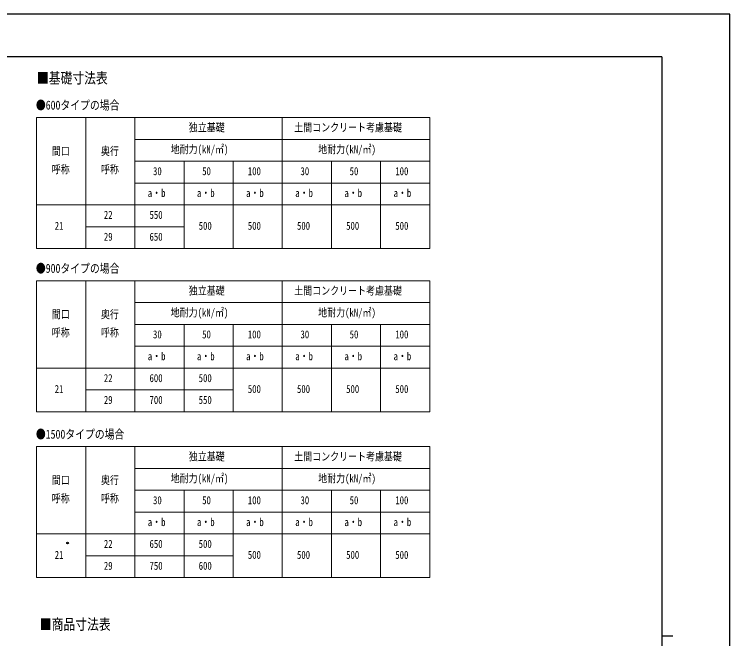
# Model space of a CAD drawing. Units: millimetres, scale not verified. Extents: x -8410 to 8410, y -5940 to 5940.
# Drawn here: x 1861 to 8410, y 224 to 5940 of the extents above; entities that cross this region are included whole.
import ezdxf
from ezdxf.enums import TextEntityAlignment as Align

# ---------------------------------------------------------------- set-up
doc = ezdxf.new("R2010")
doc.units = ezdxf.units.MM
doc.header["$LTSCALE"] = 30
doc.header["$PDMODE"] = 32
doc.header["$PDSIZE"] = 15
doc.layers.add('0-1_TABLE1', color=7, linetype='Continuous', lineweight=18)
for name, color, linetype in [('0-2_USER1', 3, 'Continuous'), ('0-5_YKK_A1', 4, 'Continuous'), ('0-7_YKK_ZWAK', 7, 'Continuous')]:
    doc.layers.add(name, color=color, linetype=linetype)
doc.styles.add('ＭＳ ゴシック', font='')
doc.styles.get('ＭＳ ゴシック').set_extended_font_data('MS Gothic')

msp = doc.modelspace()

# ---------------------------------------------------------------- linework, layer by layer
at = {"layer": '0-1_TABLE1'}
for p, q in [((2064.44, 4995.42), (5664.44, 4995.42)), ((2064.44, 4995.42), (2064.44, 3795.42)), ((2514.44, 4995.42), (2514.44, 3795.42)), ((2964.44, 4995.42), (2964.44, 3795.42)), ((4314.44, 4995.42), (4314.44, 3795.42)), ((2964.44, 4795.42), (5664.44, 4795.42)), ((2964.44, 4595.42), (5664.44, 4595.42)), ((3414.44, 4595.42), (3414.44, 3795.42)), ((3864.44, 4595.42), (3864.44, 3795.42)), ((4764.44, 4595.42), (4764.44, 3795.42)), ((5214.44, 4595.42), (5214.44, 3795.42)), ((2964.44, 4395.42), (5664.44, 4395.42)), ((2064.44, 4195.42), (5664.44, 4195.42)), ((2514.44, 3995.42), (3414.44, 3995.42)), ((2064.44, 3501.46), (5664.44, 3501.46)), ((2064.44, 3501.46), (2064.44, 2301.46)), ((2514.44, 3501.46), (2514.44, 2301.46)), ((2964.44, 3501.46), (2964.44, 2301.46)), ((4314.44, 3501.46), (4314.44, 2301.46)), ((2964.44, 3301.46), (5664.44, 3301.46)), ((2964.44, 3101.46), (5664.44, 3101.46)), ((3864.44, 3101.46), (3864.44, 2301.46)), ((4764.44, 3101.46), (4764.44, 2301.46)), ((5214.44, 3101.46), (5214.44, 2301.46)), ((2964.44, 2901.46), (5664.44, 2901.46)), ((2064.44, 2701.46), (5664.44, 2701.46)), ((2514.44, 2501.46), (3864.44, 2501.46)), ((2064.44, 1983.29), (5664.44, 1983.29)), ((2064.44, 1983.29), (2064.44, 783.29)), ((2514.44, 1983.29), (2514.44, 783.29)), ((4314.44, 1983.29), (4314.44, 783.29)), ((2964.44, 1783.29), (5664.44, 1783.29)), ((2964.44, 1583.29), (5664.44, 1583.29)), ((3414.44, 1583.29), (3414.44, 783.29)), ((3864.44, 1583.29), (3864.44, 783.29)), ((4764.44, 1583.29), (4764.44, 783.29)), ((5214.44, 1583.29), (5214.44, 783.29)), ((2964.44, 1383.29), (5664.44, 1383.29)), ((2064.44, 1183.29), (5664.44, 1183.29)), ((2514.44, 983.29), (3864.44, 983.29))]:
    msp.add_line(p, q, dxfattribs=at)
for points in [[(5664.44, 4995.42), (5664.44, 4595.42), (5664.44, 3795.42)], [(2064.44, 3795.42), (2514.44, 3795.42), (4314.44, 3795.42), (5664.44, 3795.42)], [(5664.44, 3501.46), (5664.44, 3101.46), (5664.44, 2301.46)], [(3414.44, 3101.46), (3414.44, 2501.46), (3414.44, 2301.46)], [(2064.44, 2301.46), (2514.44, 2301.46), (4314.44, 2301.46), (5664.44, 2301.46)], [(2964.44, 1983.29), (2964.44, 983.29), (2964.44, 783.29)], [(5664.44, 1983.29), (5664.44, 1583.29), (5664.44, 783.29)], [(2064.44, 783.29), (2514.44, 783.29), (4314.44, 783.29), (5664.44, 783.29)]]:
    msp.add_lwpolyline(points, dxfattribs=at)
at = {"layer": '0-5_YKK_A1'}
msp.add_point((2348.47, 1100.01), dxfattribs=at)
at = {"layer": '0-7_YKK_ZWAK'}
for p, q in [((7790.04, 5550), (-7809.96, 5550)), ((7790.04, 5550), (7790.04, -5050)), ((7790.04, 250), (7890.04, 250))]:
    msp.add_line(p, q, dxfattribs=at)
msp.add_lwpolyline([(-8410, -5940), (8410, -5940), (8410, 5940), (-8410, 5940)], close=True, dxfattribs=at)

# ---------------------------------------------------------------- texts
at = {"layer": '0-1_TABLE1', "style": 'ＭＳ ゴシック', "width": 0.8}
for s, p in [('独立基礎', (3458.11, 4845.42)), ('土間コンクリート考慮基礎', (4424.11, 4845.42)), ('間口', (2204.11, 4628.76)), ('奥行', (2654.11, 4628.76)), ('地耐力(kN/㎡)', (3292.78, 4645.42)), ('地耐力(kN/㎡)', (4642.78, 4645.42)), ('呼称', (2204.11, 4462.09)), ('呼称', (2654.11, 4462.09)), ('30', (3130.78, 4445.42)), ('50', (3580.78, 4445.42)), ('100', (3998.78, 4445.42)), ('30', (4480.78, 4445.42)), ('50', (4930.78, 4445.42)), ('100', (5348.78, 4445.42)), ('a・b', (3082.78, 4245.42)), ('a・b', (3532.78, 4245.42)), ('a・b', (3982.78, 4245.42)), ('a・b', (4432.78, 4245.42)), ('a・b', (4882.78, 4245.42)), ('a・b', (5332.78, 4245.42)), ('22', (2680.78, 4045.42)), ('550', (3098.78, 4045.42)), ('21', (2230.78, 3945.42)), ('500', (3548.78, 3945.42)), ('500', (3998.78, 3945.42)), ('500', (4448.78, 3945.42)), ('500', (4898.78, 3945.42)), ('500', (5348.78, 3945.42)), ('29', (2680.78, 3845.42)), ('650', (3098.78, 3845.42)), ('独立基礎', (3458.11, 3351.46)), ('土間コンクリート考慮基礎', (4424.11, 3351.46)), ('間口', (2204.11, 3134.8)), ('奥行', (2654.11, 3134.8)), ('地耐力(kN/㎡)', (3292.78, 3151.46)), ('地耐力(kN/㎡)', (4642.78, 3151.46)), ('呼称', (2204.11, 2968.13)), ('呼称', (2654.11, 2968.13)), ('30', (3130.78, 2951.46)), ('50', (3580.78, 2951.46)), ('100', (3998.78, 2951.46)), ('30', (4480.78, 2951.46)), ('50', (4930.78, 2951.46)), ('100', (5348.78, 2951.46)), ('a・b', (3082.78, 2751.46)), ('a・b', (3532.78, 2751.46)), ('a・b', (3982.78, 2751.46)), ('a・b', (4432.78, 2751.46)), ('a・b', (4882.78, 2751.46)), ('a・b', (5332.78, 2751.46)), ('22', (2680.78, 2551.46)), ('600', (3098.78, 2551.46)), ('500', (3548.78, 2551.46)), ('21', (2230.78, 2451.46)), ('500', (3998.78, 2451.46)), ('500', (4448.78, 2451.46)), ('500', (4898.78, 2451.46)), ('500', (5348.78, 2451.46)), ('29', (2680.78, 2351.46)), ('700', (3098.78, 2351.46)), ('550', (3548.78, 2351.46)), ('独立基礎', (3458.11, 1833.29)), ('土間コンクリート考慮基礎', (4424.11, 1833.29)), ('間口', (2204.11, 1616.62)), ('奥行', (2654.11, 1616.62)), ('地耐力(kN/㎡)', (3292.78, 1633.29)), ('地耐力(kN/㎡)', (4642.78, 1633.29)), ('呼称', (2204.11, 1449.96)), ('呼称', (2654.11, 1449.96)), ('30', (3130.78, 1433.29)), ('50', (3580.78, 1433.29)), ('100', (3998.78, 1433.29)), ('30', (4480.78, 1433.29)), ('50', (4930.78, 1433.29)), ('100', (5348.78, 1433.29)), ('a・b', (3082.78, 1233.29)), ('a・b', (3532.78, 1233.29)), ('a・b', (3982.78, 1233.29)), ('a・b', (4432.78, 1233.29)), ('a・b', (4882.78, 1233.29)), ('a・b', (5332.78, 1233.29)), ('22', (2680.78, 1033.29)), ('650', (3098.78, 1033.29)), ('500', (3548.78, 1033.29)), ('21', (2230.78, 933.29)), ('500', (3998.78, 933.29)), ('500', (4448.78, 933.29)), ('500', (4898.78, 933.29)), ('500', (5348.78, 933.29)), ('29', (2680.78, 833.29)), ('750', (3098.78, 833.29)), ('600', (3548.78, 833.29))]:
    msp.add_text(s, height=73.31, dxfattribs=at).set_placement(p, align=Align.BOTTOM_LEFT)
at = {"layer": '0-2_USER1', "style": 'ＭＳ ゴシック', "width": 0.8}
for s, height, p in [('■基礎寸法表', 98.97, (2068.23, 5277.58)), ('●600タイプの場合', 82.48, (2058.44, 5042.65)), ('●900タイプの場合', 82.48, (2058.44, 3548.69)), ('●1500タイプの場合', 82.48, (2058.44, 2030.51)), ('■商品寸法表', 98.97, (2094.81, 276.7))]:
    msp.add_text(s, height=height, dxfattribs=at).set_placement(p, align=Align.BOTTOM_LEFT)

doc.saveas('drawing.dxf')
